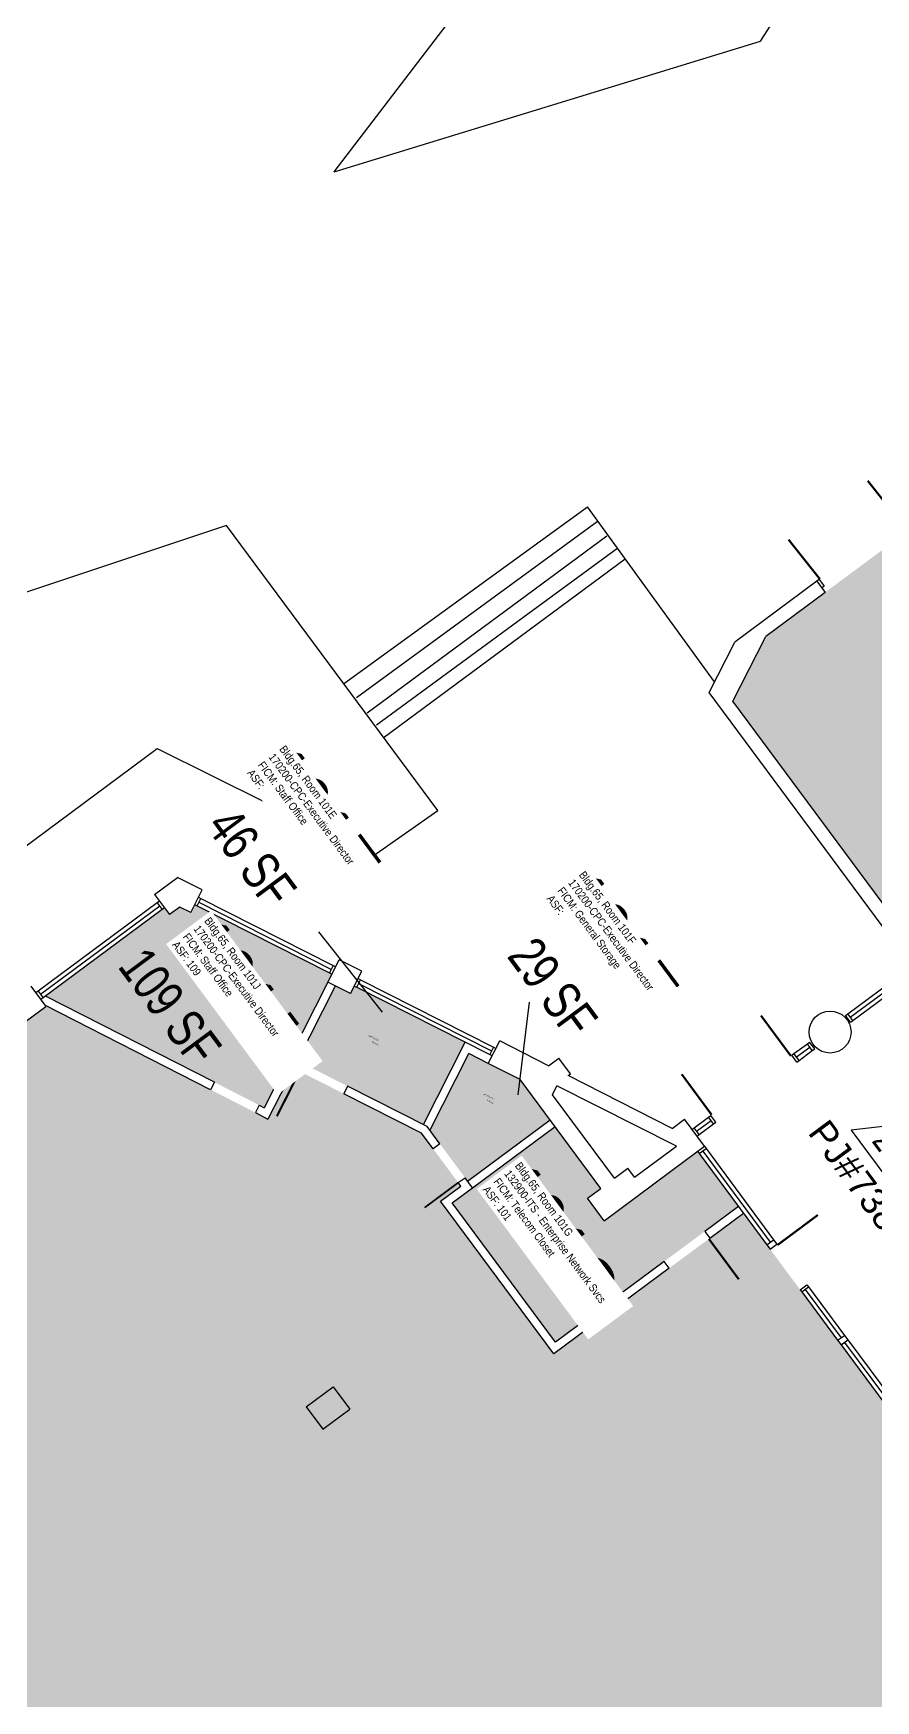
# Model space of a CAD drawing. Header units: inches. Extents: x 69217300 to 69222609, y 27669241 to 27675134.
# Drawn here: x 69219216 to 69219818, y 27672543 to 27673734 of the extents above; entities that cross this region are included whole.
import ezdxf
from ezdxf.enums import TextEntityAlignment as Align

# ---------------------------------------------------------------- set-up
doc = ezdxf.new("R2010")
doc.units = ezdxf.units.IN
doc.header["$LTSCALE"] = 25
doc.header["$MEASUREMENT"] = 0
doc.layers.get('0').update_dxf_attribs({"linetype": 'CONTINUOUS'})
for name, color, linetype in [('A-DOOR', 2, 'CONTINUOUS'), ('A-GLAZ', 1, 'CONTINUOUS'), ('A-IDEN-RNUM', 7, 'CONTINUOUS'), ('A-IDEN-SNUM', 4, 'CONTINUOUS'), ('A-IDEN-VNUM', 4, 'CONTINUOUS'), ('A-SITE', 3, 'CONTINUOUS'), ('A-WALL', 5, 'CONTINUOUS'), ('AREA-TEXT', 3, 'CONTINUOUS'), ('Rooms-Category-Color', 7, 'CONTINUOUS'), ('Rooms-College-Color', 7, 'CONTINUOUS'), ('Rooms-Department-Color', 7, 'CONTINUOUS'), ('Rooms-Division-Color', 7, 'CONTINUOUS'), ('Rooms-Information', 7, 'CONTINUOUS')]:
    doc.layers.add(name, color=color, linetype=linetype)
doc.layers.add('A-REV', color=1, linetype='CONTINUOUS', true_color=0xff0000)
doc.styles.add('Arial', font='arial.ttf')
doc.styles.add('CP_AREA', font='arial.ttf', dxfattribs={"height": 15})
doc.styles.add('CP_ROOMSNUMBER', font='arial.ttf', dxfattribs={"height": 1})
doc.styles.add('CP_ROOMVNUMBER', font='arial.ttf', dxfattribs={"width": 0.85, "height": 0.075})

# ---------------------------------------------------------------- blocks, each defined once
blk = doc.blocks.new('ProjectRev')
at = {"transparency": 16777216}
for p, q in [((0, 0.122), (-0.1221, -0.0895)), ((0.1221, -0.0895), (0, 0.122)), ((-0.1221, -0.0895), (0.1221, -0.0895))]:
    blk.add_line(p, q, dxfattribs=at)
at = {"transparency": 16777216, "insert": (-0.1798, -0.1151), "char_height": 0.0625, "attachment_point": 1, "style": 'Arial'}
blk.add_mtext_dynamic_manual_height_columns('PJ#', width=0.24749, gutter_width=0.3125, heights=[0], dxfattribs=at)
at = {"transparency": 16777216, "style": 'Arial', "width": 0.75}
blk.add_attdef('YEAR', text='', height=0.0625, dxfattribs=at).set_placement((0, -0.0359), align=Align.MIDDLE_CENTER)
at = {"transparency": 16777216, "style": 'Arial'}
blk.add_attdef('PROJECT', text='', height=0.0625, dxfattribs=at).set_placement((-0.0276, -0.1151), align=Align.TOP_LEFT)

msp = doc.modelspace()

# ---------------------------------------------------------------- hatches: boundary and pattern name
at = {"layer": 'Rooms-Category-Color', "true_color": 0xe3c5e1}
for points in [[(69219947.4, 27673154), (69219884.2, 27673029.3), (69219715.7, 27673256.6), (69219733, 27673290.7), (69219739.2, 27673302.9), (69219781.5, 27673334.3), (69219842.6, 27673379.5), (69219870, 27673400.1), (69220001.4, 27673333.5), (69220030.8, 27673318.6), (69220069.2, 27673299.2), (69220138.7, 27673263.9), (69220136.3, 27673259), (69220154.1, 27673250), (69220157.3, 27673256.2), (69220170.9, 27673249.3), (69220210.4, 27673229.3), (69220167.3, 27673144.3), (69220096.3, 27673180.2), (69220099.7, 27673186.8), (69220094.3, 27673189.6), (69220050, 27673102)], [(69219526.1, 27672913.9), (69219585.1, 27672957.7), (69219563.8, 27672986.4), (69219527, 27673005), (69219499.2, 27672950.1)]]:
    msp.add_hatch(color=254, dxfattribs=at).paths.add_polyline_path(points)
at = {"layer": 'Rooms-Category-Color', "true_color": 0xfa9ba3}
for points in [[(69219429.2, 27673061.6), (69219380.9, 27672966.3), (69219224.7, 27673046), (69219309.6, 27673109), (69219313.2, 27673104.2), (69219320.6, 27673109.6), (69219328.3, 27673105.7), (69219331.1, 27673111.3)], [(69219404.6, 27672999.8), (69219431.7, 27673053.3), (69219442.4, 27673047.9), (69219445.1, 27673053.2), (69219524.4, 27673013), (69219494.6, 27672954.2)]]:
    msp.add_hatch(color=241, dxfattribs=at).paths.add_polyline_path(points)
at = {"layer": 'Rooms-Category-Color', "true_color": 0xffe090}
msp.add_hatch(color=41, dxfattribs=at).paths.add_polyline_path([(69220109.3, 27671845.8), (69220111.1, 27671843.4), (69220112.9, 27671841), (69220201.3, 27671906.5), (69220197.7, 27671911.3), (69220199.3, 27671912.5), (69220205.1, 27671916.8), (69220203.6, 27671925.3), (69220209.7, 27671926.4), (69220190.6, 27672034.7), (69220184.5, 27672033.6), (69220181.4, 27672051.3), (69220199.1, 27672054.5), (69220201.5, 27672040.7), (69220235.4, 27672046.6), (69220211.7, 27672181.1), (69220177.8, 27672175.1), (69220179.9, 27672163.2), (69220162.2, 27672160.1), (69220157.7, 27672185.3), (69220100.2, 27672262.9), (69220085.7, 27672252.2), (69220073.8, 27672268.3), (69220137.5, 27672315.5), (69220145.5, 27672321.4), (69219723.2, 27672890.9), (69219660.1, 27672844.2), (69219587.7, 27672790.5), (69219506.8, 27672899.6), (69219521.2, 27672910.3), (69219493.3, 27672948.1), (69219401.9, 27672994.4), (69219383.5, 27672958.2), (69219342.5, 27672979.2), (69219224.1, 27673039.6), (69219224.8, 27673038.6), (69219223.3, 27673037.5), (69219212.1, 27673029.2), (69219210.4, 27673027.9), (69219206.8, 27673032.7), (69219118.4, 27672967.2), (69219122, 27672962.4), (69219120.5, 27672961.3), (69219109.3, 27672953), (69219107.6, 27672951.7), (69219104, 27672956.5), (69219015.6, 27672891), (69219019.2, 27672886.2), (69219017.7, 27672885.1), (69219009.6, 27672879), (69219004.7, 27672875.4), (69219001.2, 27672880.3), (69218912.8, 27672814.7), (69218916.4, 27672809.9), (69218979.6, 27672724.7), (69218826.8, 27672611.4), (69218829.9, 27672593.7), (69218824, 27672592.6), (69218843.7, 27672480.9), (69218846.5, 27672481.4), (69218849.8, 27672482), (69218853.4, 27672461.9), (69218912, 27672382.8), (69218925.7, 27672392.9), (69218937.6, 27672376.9), (69218899, 27672348.3), (69218887.1, 27672364.3), (69218900.8, 27672374.5), (69218850.5, 27672442.3), (69218836.8, 27672432.2), (69218835, 27672434.6), (69218832, 27672438.6), (69218799.9, 27672414.8), (69218795.1, 27672411.2), (69218645.7, 27672300.5), (69218643.7, 27672299), (69218642.5, 27672298.1), (69218637.7, 27672294.5), (69218611.5, 27672275.1), (69218592.7, 27672261.1), (69218550.9, 27672230.2), (69218606, 27672155.9), (69218607.5, 27672157), (69218619.5, 27672141), (69218617.9, 27672139.8), (69218726.3, 27671993.6), (69218735.8, 27671980.7), (69218731, 27671977.2), (69218724.6, 27671972.4), (69218718.6, 27671980.4), (69218683.3, 27671954.2), (69218654.4, 27671932.8), (69218413.4, 27671754.1), (69218472.6, 27671674.2), (69218517, 27671614.3), (69218519.4, 27671611.1), (69218672.5, 27671404.7), (69218679.8, 27671410.1), (69218693.8, 27671391.2), (69218700.7, 27671381.9), (69218699.2, 27671378.1), (69218800.5, 27671338.3), (69218802.3, 27671337.6), (69218938.9, 27671284), (69218940.4, 27671287.8), (69218956.4, 27671299.6), (69218959.6, 27671302), (69219003.2, 27671334.3), (69219006.4, 27671336.7), (69219129.5, 27671428), (69219131.9, 27671429.7), (69219200.6, 27671480.7), (69219205.4, 27671484.2), (69219284.6, 27671543), (69219287.8, 27671545.4), (69219384.2, 27671616.9), (69219389.1, 27671620.4), (69219421.1, 27671644.2), (69219418.1, 27671648.2), (69219416.4, 27671650.6), (69219430, 27671660.8), (69219379.7, 27671728.6), (69219366, 27671718.5), (69219354.1, 27671734.6), (69219392.7, 27671763.2), (69219404.6, 27671747.1), (69219390.9, 27671737), (69219449.6, 27671657.9), (69219468, 27671648.5), (69219466.4, 27671645.6), (69219464.9, 27671643.1), (69219566.1, 27671591.8), (69219568.8, 27671597.2), (69219570.6, 27671596.3), (69219583.1, 27671589.9), (69219584.9, 27671589), (69219582.1, 27671583.5), (69219680.2, 27671533.7), (69219683, 27671539.3), (69219684.6, 27671538.5), (69219690.7, 27671535.4), (69219696.5, 27671539.7), (69219698.1, 27671540.8), (69219701.6, 27671536), (69219790, 27671601.5), (69219786.4, 27671606.4), (69219788, 27671607.6), (69219799.3, 27671615.9), (69219800.9, 27671617.1), (69219804.5, 27671612.3), (69219892.8, 27671677.8), (69219889.2, 27671682.6), (69219890.9, 27671683.8), (69219902.1, 27671692.1), (69219903.7, 27671693.3), (69219907.3, 27671688.5), (69219995.6, 27671754), (69219992.1, 27671758.8), (69219993.7, 27671760), (69220004.9, 27671768.4), (69220006.5, 27671769.6), (69220010.1, 27671764.7), (69220098.5, 27671830.3), (69220094.9, 27671835.1), (69220096.5, 27671836.3), (69220107.7, 27671844.6)])
at = {"layer": 'Rooms-Category-Color', "true_color": 0xadadad}
msp.add_hatch(color=253, dxfattribs=at).paths.add_polyline_path([(69219719.6, 27672895.8), (69219690.5, 27672935.1), (69219623.6, 27672885.5), (69219611.7, 27672901.6), (69219621.3, 27672908.7), (69219588.6, 27672952.8), (69219515.2, 27672898.4), (69219589, 27672798.9)])
at = {"layer": 'Rooms-College-Color', "true_color": 0xadadad}
for points in [[(69219947.4, 27673154), (69219884.2, 27673029.3), (69219715.7, 27673256.6), (69219733, 27673290.7), (69219739.2, 27673302.9), (69219781.5, 27673334.3), (69219842.6, 27673379.5), (69219870, 27673400.1), (69220001.4, 27673333.5), (69220030.8, 27673318.6), (69220069.2, 27673299.2), (69220138.7, 27673263.9), (69220136.3, 27673259), (69220154.1, 27673250), (69220157.3, 27673256.2), (69220170.9, 27673249.3), (69220210.4, 27673229.3), (69220167.3, 27673144.3), (69220096.3, 27673180.2), (69220099.7, 27673186.8), (69220094.3, 27673189.6), (69220050, 27673102)], [(69219429.2, 27673061.6), (69219380.9, 27672966.3), (69219224.7, 27673046), (69219309.6, 27673109), (69219313.2, 27673104.2), (69219320.6, 27673109.6), (69219328.3, 27673105.7), (69219331.1, 27673111.3)], [(69219404.6, 27672999.8), (69219431.7, 27673053.3), (69219442.4, 27673047.9), (69219445.1, 27673053.2), (69219524.4, 27673013), (69219494.6, 27672954.2)], [(69220109.3, 27671845.8), (69220111.1, 27671843.4), (69220112.9, 27671841), (69220201.3, 27671906.5), (69220197.7, 27671911.3), (69220199.3, 27671912.5), (69220205.1, 27671916.8), (69220203.6, 27671925.3), (69220209.7, 27671926.4), (69220190.6, 27672034.7), (69220184.5, 27672033.6), (69220181.4, 27672051.3), (69220199.1, 27672054.5), (69220201.5, 27672040.7), (69220235.4, 27672046.6), (69220211.7, 27672181.1), (69220177.8, 27672175.1), (69220179.9, 27672163.2), (69220162.2, 27672160.1), (69220157.7, 27672185.3), (69220100.2, 27672262.9), (69220085.7, 27672252.2), (69220073.8, 27672268.3), (69220137.5, 27672315.5), (69220145.5, 27672321.4), (69219723.2, 27672890.9), (69219660.1, 27672844.2), (69219587.7, 27672790.5), (69219506.8, 27672899.6), (69219521.2, 27672910.3), (69219493.3, 27672948.1), (69219401.9, 27672994.4), (69219383.5, 27672958.2), (69219342.5, 27672979.2), (69219224.1, 27673039.6), (69219224.8, 27673038.6), (69219223.3, 27673037.5), (69219212.1, 27673029.2), (69219210.4, 27673027.9), (69219206.8, 27673032.7), (69219118.4, 27672967.2), (69219122, 27672962.4), (69219120.5, 27672961.3), (69219109.3, 27672953), (69219107.6, 27672951.7), (69219104, 27672956.5), (69219015.6, 27672891), (69219019.2, 27672886.2), (69219017.7, 27672885.1), (69219009.6, 27672879), (69219004.7, 27672875.4), (69219001.2, 27672880.3), (69218912.8, 27672814.7), (69218916.4, 27672809.9), (69218979.6, 27672724.7), (69218826.8, 27672611.4), (69218829.9, 27672593.7), (69218824, 27672592.6), (69218843.7, 27672480.9), (69218846.5, 27672481.4), (69218849.8, 27672482), (69218853.4, 27672461.9), (69218912, 27672382.8), (69218925.7, 27672392.9), (69218937.6, 27672376.9), (69218899, 27672348.3), (69218887.1, 27672364.3), (69218900.8, 27672374.5), (69218850.5, 27672442.3), (69218836.8, 27672432.2), (69218835, 27672434.6), (69218832, 27672438.6), (69218799.9, 27672414.8), (69218795.1, 27672411.2), (69218645.7, 27672300.5), (69218643.7, 27672299), (69218642.5, 27672298.1), (69218637.7, 27672294.5), (69218611.5, 27672275.1), (69218592.7, 27672261.1), (69218550.9, 27672230.2), (69218606, 27672155.9), (69218607.5, 27672157), (69218619.5, 27672141), (69218617.9, 27672139.8), (69218726.3, 27671993.6), (69218735.8, 27671980.7), (69218731, 27671977.2), (69218724.6, 27671972.4), (69218718.6, 27671980.4), (69218683.3, 27671954.2), (69218654.4, 27671932.8), (69218413.4, 27671754.1), (69218472.6, 27671674.2), (69218517, 27671614.3), (69218519.4, 27671611.1), (69218672.5, 27671404.7), (69218679.8, 27671410.1), (69218693.8, 27671391.2), (69218700.7, 27671381.9), (69218699.2, 27671378.1), (69218800.5, 27671338.3), (69218802.3, 27671337.6), (69218938.9, 27671284), (69218940.4, 27671287.8), (69218956.4, 27671299.6), (69218959.6, 27671302), (69219003.2, 27671334.3), (69219006.4, 27671336.7), (69219129.5, 27671428), (69219131.9, 27671429.7), (69219200.6, 27671480.7), (69219205.4, 27671484.2), (69219284.6, 27671543), (69219287.8, 27671545.4), (69219384.2, 27671616.9), (69219389.1, 27671620.4), (69219421.1, 27671644.2), (69219418.1, 27671648.2), (69219416.4, 27671650.6), (69219430, 27671660.8), (69219379.7, 27671728.6), (69219366, 27671718.5), (69219354.1, 27671734.6), (69219392.7, 27671763.2), (69219404.6, 27671747.1), (69219390.9, 27671737), (69219449.6, 27671657.9), (69219468, 27671648.5), (69219466.4, 27671645.6), (69219464.9, 27671643.1), (69219566.1, 27671591.8), (69219568.8, 27671597.2), (69219570.6, 27671596.3), (69219583.1, 27671589.9), (69219584.9, 27671589), (69219582.1, 27671583.5), (69219680.2, 27671533.7), (69219683, 27671539.3), (69219684.6, 27671538.5), (69219690.7, 27671535.4), (69219696.5, 27671539.7), (69219698.1, 27671540.8), (69219701.6, 27671536), (69219790, 27671601.5), (69219786.4, 27671606.4), (69219788, 27671607.6), (69219799.3, 27671615.9), (69219800.9, 27671617.1), (69219804.5, 27671612.3), (69219892.8, 27671677.8), (69219889.2, 27671682.6), (69219890.9, 27671683.8), (69219902.1, 27671692.1), (69219903.7, 27671693.3), (69219907.3, 27671688.5), (69219995.6, 27671754), (69219992.1, 27671758.8), (69219993.7, 27671760), (69220004.9, 27671768.4), (69220006.5, 27671769.6), (69220010.1, 27671764.7), (69220098.5, 27671830.3), (69220094.9, 27671835.1), (69220096.5, 27671836.3), (69220107.7, 27671844.6)], [(69219526.1, 27672913.9), (69219585.1, 27672957.7), (69219563.8, 27672986.4), (69219527, 27673005), (69219499.2, 27672950.1)], [(69219719.6, 27672895.8), (69219690.5, 27672935.1), (69219623.6, 27672885.5), (69219611.7, 27672901.6), (69219621.3, 27672908.7), (69219588.6, 27672952.8), (69219515.2, 27672898.4), (69219589, 27672798.9)]]:
    msp.add_hatch(color=253, dxfattribs=at).paths.add_polyline_path(points)
at = {"layer": 'Rooms-Department-Color', "true_color": 0x604aed}
msp.add_hatch(color=173, dxfattribs=at).paths.add_polyline_path([(69219947.4, 27673154), (69219884.2, 27673029.3), (69219715.7, 27673256.6), (69219733, 27673290.7), (69219739.2, 27673302.9), (69219781.5, 27673334.3), (69219842.6, 27673379.5), (69219870, 27673400.1), (69220001.4, 27673333.5), (69220030.8, 27673318.6), (69220069.2, 27673299.2), (69220138.7, 27673263.9), (69220136.3, 27673259), (69220154.1, 27673250), (69220157.3, 27673256.2), (69220170.9, 27673249.3), (69220210.4, 27673229.3), (69220167.3, 27673144.3), (69220096.3, 27673180.2), (69220099.7, 27673186.8), (69220094.3, 27673189.6), (69220050, 27673102)])
at = {"layer": 'Rooms-Department-Color', "true_color": 0x80bc67}
for points in [[(69219429.2, 27673061.6), (69219380.9, 27672966.3), (69219224.7, 27673046), (69219309.6, 27673109), (69219313.2, 27673104.2), (69219320.6, 27673109.6), (69219328.3, 27673105.7), (69219331.1, 27673111.3)], [(69219404.6, 27672999.8), (69219431.7, 27673053.3), (69219442.4, 27673047.9), (69219445.1, 27673053.2), (69219524.4, 27673013), (69219494.6, 27672954.2)], [(69220109.3, 27671845.8), (69220111.1, 27671843.4), (69220112.9, 27671841), (69220201.3, 27671906.5), (69220197.7, 27671911.3), (69220199.3, 27671912.5), (69220205.1, 27671916.8), (69220203.6, 27671925.3), (69220209.7, 27671926.4), (69220190.6, 27672034.7), (69220184.5, 27672033.6), (69220181.4, 27672051.3), (69220199.1, 27672054.5), (69220201.5, 27672040.7), (69220235.4, 27672046.6), (69220211.7, 27672181.1), (69220177.8, 27672175.1), (69220179.9, 27672163.2), (69220162.2, 27672160.1), (69220157.7, 27672185.3), (69220100.2, 27672262.9), (69220085.7, 27672252.2), (69220073.8, 27672268.3), (69220137.5, 27672315.5), (69220145.5, 27672321.4), (69219723.2, 27672890.9), (69219660.1, 27672844.2), (69219587.7, 27672790.5), (69219506.8, 27672899.6), (69219521.2, 27672910.3), (69219493.3, 27672948.1), (69219401.9, 27672994.4), (69219383.5, 27672958.2), (69219342.5, 27672979.2), (69219224.1, 27673039.6), (69219224.8, 27673038.6), (69219223.3, 27673037.5), (69219212.1, 27673029.2), (69219210.4, 27673027.9), (69219206.8, 27673032.7), (69219118.4, 27672967.2), (69219122, 27672962.4), (69219120.5, 27672961.3), (69219109.3, 27672953), (69219107.6, 27672951.7), (69219104, 27672956.5), (69219015.6, 27672891), (69219019.2, 27672886.2), (69219017.7, 27672885.1), (69219009.6, 27672879), (69219004.7, 27672875.4), (69219001.2, 27672880.3), (69218912.8, 27672814.7), (69218916.4, 27672809.9), (69218979.6, 27672724.7), (69218826.8, 27672611.4), (69218829.9, 27672593.7), (69218824, 27672592.6), (69218843.7, 27672480.9), (69218846.5, 27672481.4), (69218849.8, 27672482), (69218853.4, 27672461.9), (69218912, 27672382.8), (69218925.7, 27672392.9), (69218937.6, 27672376.9), (69218899, 27672348.3), (69218887.1, 27672364.3), (69218900.8, 27672374.5), (69218850.5, 27672442.3), (69218836.8, 27672432.2), (69218835, 27672434.6), (69218832, 27672438.6), (69218799.9, 27672414.8), (69218795.1, 27672411.2), (69218645.7, 27672300.5), (69218643.7, 27672299), (69218642.5, 27672298.1), (69218637.7, 27672294.5), (69218611.5, 27672275.1), (69218592.7, 27672261.1), (69218550.9, 27672230.2), (69218606, 27672155.9), (69218607.5, 27672157), (69218619.5, 27672141), (69218617.9, 27672139.8), (69218726.3, 27671993.6), (69218735.8, 27671980.7), (69218731, 27671977.2), (69218724.6, 27671972.4), (69218718.6, 27671980.4), (69218683.3, 27671954.2), (69218654.4, 27671932.8), (69218413.4, 27671754.1), (69218472.6, 27671674.2), (69218517, 27671614.3), (69218519.4, 27671611.1), (69218672.5, 27671404.7), (69218679.8, 27671410.1), (69218693.8, 27671391.2), (69218700.7, 27671381.9), (69218699.2, 27671378.1), (69218800.5, 27671338.3), (69218802.3, 27671337.6), (69218938.9, 27671284), (69218940.4, 27671287.8), (69218956.4, 27671299.6), (69218959.6, 27671302), (69219003.2, 27671334.3), (69219006.4, 27671336.7), (69219129.5, 27671428), (69219131.9, 27671429.7), (69219200.6, 27671480.7), (69219205.4, 27671484.2), (69219284.6, 27671543), (69219287.8, 27671545.4), (69219384.2, 27671616.9), (69219389.1, 27671620.4), (69219421.1, 27671644.2), (69219418.1, 27671648.2), (69219416.4, 27671650.6), (69219430, 27671660.8), (69219379.7, 27671728.6), (69219366, 27671718.5), (69219354.1, 27671734.6), (69219392.7, 27671763.2), (69219404.6, 27671747.1), (69219390.9, 27671737), (69219449.6, 27671657.9), (69219468, 27671648.5), (69219466.4, 27671645.6), (69219464.9, 27671643.1), (69219566.1, 27671591.8), (69219568.8, 27671597.2), (69219570.6, 27671596.3), (69219583.1, 27671589.9), (69219584.9, 27671589), (69219582.1, 27671583.5), (69219680.2, 27671533.7), (69219683, 27671539.3), (69219684.6, 27671538.5), (69219690.7, 27671535.4), (69219696.5, 27671539.7), (69219698.1, 27671540.8), (69219701.6, 27671536), (69219790, 27671601.5), (69219786.4, 27671606.4), (69219788, 27671607.6), (69219799.3, 27671615.9), (69219800.9, 27671617.1), (69219804.5, 27671612.3), (69219892.8, 27671677.8), (69219889.2, 27671682.6), (69219890.9, 27671683.8), (69219902.1, 27671692.1), (69219903.7, 27671693.3), (69219907.3, 27671688.5), (69219995.6, 27671754), (69219992.1, 27671758.8), (69219993.7, 27671760), (69220004.9, 27671768.4), (69220006.5, 27671769.6), (69220010.1, 27671764.7), (69220098.5, 27671830.3), (69220094.9, 27671835.1), (69220096.5, 27671836.3), (69220107.7, 27671844.6)], [(69219526.1, 27672913.9), (69219585.1, 27672957.7), (69219563.8, 27672986.4), (69219527, 27673005), (69219499.2, 27672950.1)]]:
    msp.add_hatch(color=83, dxfattribs=at).paths.add_polyline_path(points)
at = {"layer": 'Rooms-Department-Color', "true_color": 0xacacac}
msp.add_hatch(color=253, dxfattribs=at).paths.add_polyline_path([(69219719.6, 27672895.8), (69219690.5, 27672935.1), (69219623.6, 27672885.5), (69219611.7, 27672901.6), (69219621.3, 27672908.7), (69219588.6, 27672952.8), (69219515.2, 27672898.4), (69219589, 27672798.9)])
at = {"layer": 'Rooms-Division-Color', "true_color": 0x604aed}
msp.add_hatch(color=173, dxfattribs=at).paths.add_polyline_path([(69219947.4, 27673154), (69219884.2, 27673029.3), (69219715.7, 27673256.6), (69219733, 27673290.7), (69219739.2, 27673302.9), (69219781.5, 27673334.3), (69219842.6, 27673379.5), (69219870, 27673400.1), (69220001.4, 27673333.5), (69220030.8, 27673318.6), (69220069.2, 27673299.2), (69220138.7, 27673263.9), (69220136.3, 27673259), (69220154.1, 27673250), (69220157.3, 27673256.2), (69220170.9, 27673249.3), (69220210.4, 27673229.3), (69220167.3, 27673144.3), (69220096.3, 27673180.2), (69220099.7, 27673186.8), (69220094.3, 27673189.6), (69220050, 27673102)])
at = {"layer": 'Rooms-Division-Color', "true_color": 0x80bc67}
for points in [[(69219429.2, 27673061.6), (69219380.9, 27672966.3), (69219224.7, 27673046), (69219309.6, 27673109), (69219313.2, 27673104.2), (69219320.6, 27673109.6), (69219328.3, 27673105.7), (69219331.1, 27673111.3)], [(69219404.6, 27672999.8), (69219431.7, 27673053.3), (69219442.4, 27673047.9), (69219445.1, 27673053.2), (69219524.4, 27673013), (69219494.6, 27672954.2)], [(69220109.3, 27671845.8), (69220111.1, 27671843.4), (69220112.9, 27671841), (69220201.3, 27671906.5), (69220197.7, 27671911.3), (69220199.3, 27671912.5), (69220205.1, 27671916.8), (69220203.6, 27671925.3), (69220209.7, 27671926.4), (69220190.6, 27672034.7), (69220184.5, 27672033.6), (69220181.4, 27672051.3), (69220199.1, 27672054.5), (69220201.5, 27672040.7), (69220235.4, 27672046.6), (69220211.7, 27672181.1), (69220177.8, 27672175.1), (69220179.9, 27672163.2), (69220162.2, 27672160.1), (69220157.7, 27672185.3), (69220100.2, 27672262.9), (69220085.7, 27672252.2), (69220073.8, 27672268.3), (69220137.5, 27672315.5), (69220145.5, 27672321.4), (69219723.2, 27672890.9), (69219660.1, 27672844.2), (69219587.7, 27672790.5), (69219506.8, 27672899.6), (69219521.2, 27672910.3), (69219493.3, 27672948.1), (69219401.9, 27672994.4), (69219383.5, 27672958.2), (69219342.5, 27672979.2), (69219224.1, 27673039.6), (69219224.8, 27673038.6), (69219223.3, 27673037.5), (69219212.1, 27673029.2), (69219210.4, 27673027.9), (69219206.8, 27673032.7), (69219118.4, 27672967.2), (69219122, 27672962.4), (69219120.5, 27672961.3), (69219109.3, 27672953), (69219107.6, 27672951.7), (69219104, 27672956.5), (69219015.6, 27672891), (69219019.2, 27672886.2), (69219017.7, 27672885.1), (69219009.6, 27672879), (69219004.7, 27672875.4), (69219001.2, 27672880.3), (69218912.8, 27672814.7), (69218916.4, 27672809.9), (69218979.6, 27672724.7), (69218826.8, 27672611.4), (69218829.9, 27672593.7), (69218824, 27672592.6), (69218843.7, 27672480.9), (69218846.5, 27672481.4), (69218849.8, 27672482), (69218853.4, 27672461.9), (69218912, 27672382.8), (69218925.7, 27672392.9), (69218937.6, 27672376.9), (69218899, 27672348.3), (69218887.1, 27672364.3), (69218900.8, 27672374.5), (69218850.5, 27672442.3), (69218836.8, 27672432.2), (69218835, 27672434.6), (69218832, 27672438.6), (69218799.9, 27672414.8), (69218795.1, 27672411.2), (69218645.7, 27672300.5), (69218643.7, 27672299), (69218642.5, 27672298.1), (69218637.7, 27672294.5), (69218611.5, 27672275.1), (69218592.7, 27672261.1), (69218550.9, 27672230.2), (69218606, 27672155.9), (69218607.5, 27672157), (69218619.5, 27672141), (69218617.9, 27672139.8), (69218726.3, 27671993.6), (69218735.8, 27671980.7), (69218731, 27671977.2), (69218724.6, 27671972.4), (69218718.6, 27671980.4), (69218683.3, 27671954.2), (69218654.4, 27671932.8), (69218413.4, 27671754.1), (69218472.6, 27671674.2), (69218517, 27671614.3), (69218519.4, 27671611.1), (69218672.5, 27671404.7), (69218679.8, 27671410.1), (69218693.8, 27671391.2), (69218700.7, 27671381.9), (69218699.2, 27671378.1), (69218800.5, 27671338.3), (69218802.3, 27671337.6), (69218938.9, 27671284), (69218940.4, 27671287.8), (69218956.4, 27671299.6), (69218959.6, 27671302), (69219003.2, 27671334.3), (69219006.4, 27671336.7), (69219129.5, 27671428), (69219131.9, 27671429.7), (69219200.6, 27671480.7), (69219205.4, 27671484.2), (69219284.6, 27671543), (69219287.8, 27671545.4), (69219384.2, 27671616.9), (69219389.1, 27671620.4), (69219421.1, 27671644.2), (69219418.1, 27671648.2), (69219416.4, 27671650.6), (69219430, 27671660.8), (69219379.7, 27671728.6), (69219366, 27671718.5), (69219354.1, 27671734.6), (69219392.7, 27671763.2), (69219404.6, 27671747.1), (69219390.9, 27671737), (69219449.6, 27671657.9), (69219468, 27671648.5), (69219466.4, 27671645.6), (69219464.9, 27671643.1), (69219566.1, 27671591.8), (69219568.8, 27671597.2), (69219570.6, 27671596.3), (69219583.1, 27671589.9), (69219584.9, 27671589), (69219582.1, 27671583.5), (69219680.2, 27671533.7), (69219683, 27671539.3), (69219684.6, 27671538.5), (69219690.7, 27671535.4), (69219696.5, 27671539.7), (69219698.1, 27671540.8), (69219701.6, 27671536), (69219790, 27671601.5), (69219786.4, 27671606.4), (69219788, 27671607.6), (69219799.3, 27671615.9), (69219800.9, 27671617.1), (69219804.5, 27671612.3), (69219892.8, 27671677.8), (69219889.2, 27671682.6), (69219890.9, 27671683.8), (69219902.1, 27671692.1), (69219903.7, 27671693.3), (69219907.3, 27671688.5), (69219995.6, 27671754), (69219992.1, 27671758.8), (69219993.7, 27671760), (69220004.9, 27671768.4), (69220006.5, 27671769.6), (69220010.1, 27671764.7), (69220098.5, 27671830.3), (69220094.9, 27671835.1), (69220096.5, 27671836.3), (69220107.7, 27671844.6)], [(69219526.1, 27672913.9), (69219585.1, 27672957.7), (69219563.8, 27672986.4), (69219527, 27673005), (69219499.2, 27672950.1)]]:
    msp.add_hatch(color=83, dxfattribs=at).paths.add_polyline_path(points)
at = {"layer": 'Rooms-Division-Color', "true_color": 0xadadad}
msp.add_hatch(color=253, dxfattribs=at).paths.add_polyline_path([(69219719.6, 27672895.8), (69219690.5, 27672935.1), (69219623.6, 27672885.5), (69219611.7, 27672901.6), (69219621.3, 27672908.7), (69219588.6, 27672952.8), (69219515.2, 27672898.4), (69219589, 27672798.9)])

# ---------------------------------------------------------------- linework, layer by layer
at = {"layer": 'A-DOOR'}
for points in [[(69219834.4, 27673385.7, 1.5, 1.5, 0), (69219812, 27673414, 0, 0, 0), (69219811.5, 27673413.5, 0, 0, 0.414214), (69219807.7, 27673362.7, 0, 0, 0.414214)], [(69219777.8, 27673343.8, 1.5, 1.5, 0), (69219755.4, 27673372, 0, 0, 0), (69219756, 27673372.5, 0, 0, -0.414214), (69219806.3, 27673364.5, 0, 0, -0.414214)], [(69219757.1, 27673003.2, 1.5, 1.5, 0), (69219735.7, 27673032.1, 0, 0, 0), (69219735.1, 27673031.7, 0, 0, 0.414214), (69219729.7, 27672981, 0, 0, 0.414214)], [(69219700.5, 27672961.2, 1.5, 1.5, 0), (69219679.1, 27672990.2, 0, 0, 0), (69219679.7, 27672990.6, 0, 0, -0.414214), (69219729.7, 27672981, 0, 0, -0.414214)], [(69219406.1, 27672992.3, 1.5, 1.5, 0), (69219389.9, 27672960.2, 0, 0, 0), (69219390.5, 27672959.8, 0, 0, 0.414214), (69219438.2, 27672977.7, 0, 0, 0.414214)], [(69219519.5, 27672912.8, 1.25, 1.25, 0), (69219495.4, 27672894.9, 0, 0, 0), (69219495, 27672895.4, 0, 0, -0.414214), (69219503, 27672937.1, 0, 0, -0.414214)], [(69219747.5, 27672868.2, 1.5, 1.5, 0), (69219776.4, 27672889.7, 0, 0, 0), (69219776.9, 27672889.1, 0, 0, -0.414214), (69219767.3, 27672839, 0, 0, -0.414214)], [(69219698.5, 27672872.6, 1.5, 1.5, 0), (69219719.9, 27672843.7, 0, 0, 0), (69219719.3, 27672843.3, 0, 0, -0.414214), (69219669.3, 27672852.8, 0, 0, -0.414214)]]:
    msp.add_lwpolyline(points, format="xyseb", dxfattribs=at)
at = {"layer": 'A-GLAZ'}
for p, q in [((69219304.4, 27673112.6), (69219219.3, 27673049.5)), ((69219334.2, 27673113.1), (69219428.8, 27673065.1)), ((69219335.6, 27673115.7), (69219430.1, 27673067.8)), ((69219306.2, 27673110.2), (69219221.1, 27673047.1)), ((69219308, 27673107.8), (69219222.9, 27673044.7)), ((69219332.9, 27673110.4), (69219427.4, 27673062.5)), ((69219797.7, 27673033.3), (69219842, 27673066.1)), ((69219448.3, 27673055), (69219543.2, 27673006.9)), ((69219449.6, 27673057.7), (69219544.6, 27673009.5)), ((69219799.5, 27673030.9), (69219843.8, 27673063.7)), ((69219801.3, 27673028.5), (69219845.5, 27673061.3)), ((69219446.9, 27673052.3), (69219541.9, 27673004.2)), ((69219759.3, 27673004.9), (69219768.9, 27673011.9)), ((69219761.1, 27673002.5), (69219770.7, 27673009.5)), ((69219762.9, 27673000), (69219772.4, 27673007.1)), ((69219687.9, 27672951.9), (69219698.3, 27672959.6)), ((69219689.7, 27672949.5), (69219700.1, 27672957.2)), ((69219691.5, 27672947.1), (69219701.9, 27672954.8)), ((69219694.1, 27672935.3), (69219742.3, 27672870.2)), ((69219696.5, 27672937.1), (69219744.7, 27672872)), ((69219691.6, 27672933.5), (69219739.9, 27672868.4)), ((69219764.9, 27672834.7), (69219790.5, 27672800.2)), ((69219767.3, 27672836.5), (69219792.9, 27672802)), ((69219769.7, 27672838.3), (69219795.3, 27672803.7)), ((69219792.9, 27672797), (69219841.1, 27672731.9)), ((69219795.3, 27672798.7), (69219843.6, 27672733.7)), ((69219797.7, 27672800.5), (69219846, 27672735.5))]:
    msp.add_line(p, q, dxfattribs=at)
at = {"layer": 'A-IDEN-VNUM'}
for points in [[(69219419.6, 27673091.9), (69219465.2, 27673034.4)], [(69219570, 27673041.6), (69219562, 27672975.5)]]:
    msp.add_lwpolyline(points, dxfattribs=at)
at = {"layer": 'A-SITE'}
for p, q in [((69219735.4, 27673727.9), (69219764.2, 27673773)), ((69219430.7, 27673634.7), (69219514.7, 27673744.2)), ((69219430.7, 27673634.7), (69219735.4, 27673727.9)), ((69219437.5, 27673269), (69219611.7, 27673395.4)), ((69219702.6, 27673270.4), (69219611.7, 27673395.4)), ((69219353.9, 27673382), (69219171.5, 27673321.4)), ((69219504.9, 27673178.5), (69219353.9, 27673382)), ((69219618.7, 27673384.8), (69219446.8, 27673259)), ((69219454.3, 27673248.4), (69219625.7, 27673374.8)), ((69219633.5, 27673365.8), (69219461, 27673239.4)), ((69219465.9, 27673230.4), (69219638.7, 27673358.3)), ((69218702.7, 27672775.9), (69219304.3, 27673222.9)), ((69219304.3, 27673222.9), (69219458.6, 27673146.2)), ((69219458.6, 27673146.2), (69219504.9, 27673178.5))]:
    msp.add_line(p, q, dxfattribs=at)
at = {"layer": 'A-WALL'}
for p, q in [((69219775.6, 27673342.3), (69219717, 27673298.8)), ((69219777.2, 27673343.5), (69219775.6, 27673342.3)), ((69219775.6, 27673342.3), (69219781.5, 27673334.3)), ((69219777.2, 27673343.5), (69219780.8, 27673338.7)), ((69219781.5, 27673334.3), (69219739.2, 27673302.9)), ((69219780.8, 27673338.7), (69219779.2, 27673337.5)), ((69219698.7, 27673262.8), (69219717, 27673298.8)), ((69219733, 27673290.7), (69219739.2, 27673302.9)), ((69219715.7, 27673256.6), (69219733, 27673290.7)), ((69219926.8, 27672955.1), (69219698.7, 27673262.8)), ((69219934.8, 27672961), (69219715.7, 27673256.6)), ((69219302.5, 27673118.6), (69219318.8, 27673130.7)), ((69219336.4, 27673121.8), (69219318.8, 27673130.7)), ((69219302.5, 27673118.6), (69219313.2, 27673104.2)), ((69219306, 27673113.8), (69219304.4, 27673112.6)), ((69219304.4, 27673112.6), (69219308, 27673107.8)), ((69219328.3, 27673105.7), (69219336.4, 27673121.8)), ((69219332.9, 27673110.4), (69219335.6, 27673115.7)), ((69219333.8, 27673116.6), (69219335.6, 27673115.7)), ((69219309.6, 27673109), (69219308, 27673107.8)), ((69219320.6, 27673109.6), (69219313.2, 27673104.2)), ((69219328.3, 27673105.7), (69219320.6, 27673109.6)), ((69219331.1, 27673111.3), (69219332.9, 27673110.4)), ((69219426.4, 27673056), (69219434.5, 27673072)), ((69219430.1, 27673067.8), (69219427.4, 27673062.5)), ((69219430.1, 27673067.8), (69219431.9, 27673066.9)), ((69219450.6, 27673063.9), (69219434.5, 27673072)), ((69219214.1, 27673053.1), (69219224.8, 27673038.6)), ((69219426.4, 27673056), (69219380.9, 27672966.3)), ((69219442.4, 27673047.9), (69219426.4, 27673056)), ((69219427.4, 27673062.5), (69219429.2, 27673061.6)), ((69219442.4, 27673047.9), (69219450.6, 27673063.9)), ((69219445.1, 27673053.2), (69219446.9, 27673052.3)), ((69219446.9, 27673052.3), (69219449.6, 27673057.7)), ((69219447.9, 27673058.6), (69219449.6, 27673057.7)), ((69219219.3, 27673049.5), (69219217.7, 27673048.3)), ((69219219.3, 27673049.5), (69219222.9, 27673044.7)), ((69219222.9, 27673044.7), (69219221.3, 27673043.5)), ((69219345.3, 27672984.5), (69219224.7, 27673046)), ((69219210.4, 27673027.9), (69219224.8, 27673038.6)), ((69219342.5, 27672979.1), (69219224.1, 27673039.6)), ((69219796.1, 27673032.1), (69219797.7, 27673033.3)), ((69219799.7, 27673027.3), (69219796.1, 27673032.1)), ((69219801.3, 27673028.5), (69219797.7, 27673033.3)), ((69219799.7, 27673027.3), (69219801.3, 27673028.5)), ((69219494.6, 27672954.2), (69219524.4, 27673013)), ((69219540.9, 27672997.9), (69219549.1, 27673014)), ((69219544.6, 27673009.5), (69219541.9, 27673004.2)), ((69219544.6, 27673009.5), (69219546.4, 27673008.6)), ((69219584, 27672996.3), (69219549.1, 27673014)), ((69219768.9, 27673011.9), (69219770.5, 27673013.1)), ((69219772.4, 27673007.1), (69219768.9, 27673011.9)), ((69219774.1, 27673008.3), (69219770.5, 27673013.1)), ((69219772.4, 27673007.1), (69219774.1, 27673008.3)), ((69219401.9, 27672994.4), (69219383.5, 27672958.2)), ((69219401.9, 27672994.4), (69219405.5, 27672992.6)), ((69219405.5, 27672992.6), (69219408.2, 27672998)), ((69219499.2, 27672950.1), (69219527, 27673005)), ((69219540.9, 27672997.9), (69219527, 27673005)), ((69219563.8, 27672986.4), (69219540.9, 27672997.9)), ((69219541.9, 27673004.2), (69219543.6, 27673003.3)), ((69219584, 27672996.3), (69219591.3, 27673001.6)), ((69219599.6, 27672990.4), (69219591.3, 27673001.6)), ((69219757.7, 27673003.7), (69219759.3, 27673004.9)), ((69219761.3, 27672998.9), (69219757.7, 27673003.7)), ((69219762.9, 27673000), (69219759.3, 27673004.9)), ((69219761.3, 27672998.9), (69219762.9, 27673000)), ((69219345.3, 27672984.5), (69219342.5, 27672979.1)), ((69219440.3, 27672981.7), (69219437.6, 27672976.3)), ((69219621.3, 27672908.7), (69219563.8, 27672986.4)), ((69219586.7, 27672975.5), (69219590, 27672982)), ((69219675.3, 27672938.8), (69219590, 27672982)), ((69219598, 27672989.2), (69219599.6, 27672990.4)), ((69219672.3, 27672951.5), (69219598, 27672989.2)), ((69219631, 27672915.9), (69219586.7, 27672975.5)), ((69219377.3, 27672968.1), (69219374.6, 27672962.8)), ((69219374.6, 27672962.8), (69219383.5, 27672958.2)), ((69219377.3, 27672968.1), (69219380.9, 27672966.3)), ((69219672.3, 27672951.5), (69219681, 27672958)), ((69219695.3, 27672938.7), (69219681, 27672958)), ((69219698.3, 27672959.6), (69219699.9, 27672960.8)), ((69219701.9, 27672954.8), (69219698.3, 27672959.6)), ((69219703.5, 27672956), (69219699.9, 27672960.8)), ((69219526.1, 27672913.9), (69219585.1, 27672957.7)), ((69219529.6, 27672909.1), (69219588.6, 27672952.8)), ((69219686.3, 27672950.7), (69219687.9, 27672951.9)), ((69219691.5, 27672947.1), (69219687.9, 27672951.9)), ((69219689.9, 27672945.9), (69219691.5, 27672947.1)), ((69219701.9, 27672954.8), (69219703.5, 27672956)), ((69219506.4, 27672940.4), (69219501.6, 27672936.9)), ((69219645.4, 27672916.6), (69219675.3, 27672938.8)), ((69219682.4, 27672929.2), (69219695.3, 27672938.7)), ((69219690.5, 27672935.1), (69219691.6, 27672933.5)), ((69219691.6, 27672933.5), (69219696.5, 27672937.1)), ((69219695.3, 27672938.7), (69219696.5, 27672937.1)), ((69219623.6, 27672885.5), (69219682.4, 27672929.2)), ((69219631, 27672915.9), (69219640.6, 27672923)), ((69219645.4, 27672916.6), (69219640.6, 27672923)), ((69219519.5, 27672912.8), (69219524.3, 27672916.3)), ((69219521.2, 27672910.3), (69219519.5, 27672912.8)), ((69219611.7, 27672901.6), (69219621.3, 27672908.7)), ((69219623.6, 27672885.5), (69219611.7, 27672901.6)), ((69219719.6, 27672895.8), (69219695.5, 27672877.9)), ((69219699.1, 27672873.1), (69219723.2, 27672890.9)), ((69219695.5, 27672877.9), (69219699.1, 27672873.1)), ((69219739.9, 27672868.4), (69219744.7, 27672872)), ((69219739.9, 27672868.4), (69219742.3, 27672865.2)), ((69219742.3, 27672865.2), (69219747.1, 27672868.8)), ((69219744.7, 27672872), (69219747.1, 27672868.8)), ((69219670.2, 27672851.6), (69219666.6, 27672856.4)), ((69219763.7, 27672836.3), (69219768.5, 27672839.9)), ((69219768.5, 27672839.9), (69219769.7, 27672838.3)), ((69219763.7, 27672836.3), (69219764.9, 27672834.7)), ((69219764.9, 27672834.7), (69219769.7, 27672838.3)), ((69219790.5, 27672800.2), (69219795.3, 27672803.7)), ((69219795.3, 27672803.7), (69219797.7, 27672800.5)), ((69219790.5, 27672800.2), (69219792.9, 27672797)), ((69219792.9, 27672797), (69219797.7, 27672800.5)), ((69219410.8, 27672752.6), (69219430.1, 27672766.9)), ((69219430.1, 27672766.9), (69219442, 27672750.9)), ((69219410.8, 27672752.6), (69219422.7, 27672736.6)), ((69219422.7, 27672736.6), (69219442, 27672750.9))]:
    msp.add_line(p, q, dxfattribs=at)
for points in [[(69219408.2, 27672998), (69219404.6, 27672999.8), (69219431.7, 27673053.3)], [(69219506.4, 27672940.4), (69219497.2, 27672952.8), (69219440.3, 27672981.7)], [(69219501.6, 27672936.9), (69219493.3, 27672948.1), (69219437.6, 27672976.3)], [(69219670.2, 27672851.6), (69219587.7, 27672790.5), (69219506.8, 27672899.6), (69219521.2, 27672910.3), (69219519.5, 27672912.8)], [(69219666.6, 27672856.4), (69219589, 27672798.9), (69219515.2, 27672898.4), (69219529.6, 27672909.1), (69219524.3, 27672916.3)]]:
    msp.add_lwpolyline(points, dxfattribs=at)
msp.add_circle((69219785.1, 27673020.3), 15, dxfattribs=at)

# ---------------------------------------------------------------- block references
at = {"layer": 'A-REV', "xscale": 300, "yscale": 300, "zscale": 300, "rotation": 306.55}
msp.add_blockref('ProjectRev', (69219843.6, 27672936.8), dxfattribs=at).add_auto_attribs({'YEAR': '2021', 'PROJECT': '7385'})

# ---------------------------------------------------------------- texts
at = {"layer": 'A-IDEN-RNUM', "style": 'CP_ROOMSNUMBER', "width": 0.85}
for s, p in [('0101-J0', (69219336.2, 27673060.4)), ('0101-E0', (69219460.1, 27673012.2)), ('0101-F0', (69219542.3, 27672970.5)), ('0101-G0', (69219586.2, 27672887.3))]:
    msp.add_text(s, height=1, rotation=333.12, dxfattribs=at).set_placement(p, align=Align.MIDDLE)
at = {"layer": 'A-IDEN-SNUM', "style": 'CP_ROOMSNUMBER', "width": 0.85}
for s, p in [('06500101J0', (69219336.3, 27673062.4)), ('06500101E0', (69219459, 27673016.1)), ('06500101F0', (69219541.1, 27672974.4)), ('06500101G0', (69219585, 27672891.2))]:
    msp.add_text(s, height=1, rotation=333.12, dxfattribs=at).set_placement(p, align=Align.MIDDLE)
at = {"layer": 'A-IDEN-VNUM', "style": 'CP_ROOMVNUMBER', "width": 0.85}
for s, p in [('101E', (69219417.2, 27673172.4)), ('101F', (69219630.4, 27673083.7)), ('101J', (69219361.2, 27673052.9)), ('101G', (69219587.3, 27672872.8))]:
    msp.add_text(s, height=40, rotation=306.5525, dxfattribs=at).set_placement(p, align=Align.MIDDLE)
at = {"layer": 'AREA-TEXT', "style": 'CP_AREA', "width": 0.75}
for s, rotation, p in [('46 SF', 306.55, (69219371.9, 27673144.8)), ('109 SF', 306.5525, (69219313.6, 27673038.5)), ('29 SF', 306.55, (69219587, 27673052.1))]:
    msp.add_text(s, height=27, rotation=rotation, dxfattribs=at).set_placement(p, align=Align.MIDDLE_CENTER)

# ---------------------------------------------------------------- next in the draw order: texts
at = {"layer": 'Rooms-Information', "char_height": 5.714, "width": 128, "attachment_point": 7, "rotation": 306.5525, "style": 'CP_ROOMVNUMBER', "bg_fill": 3, "box_fill_scale": 1.5, "bg_fill_color": 256, "bg_fill_true_color": 13158600, "bg_fill_transparency": 0}
for s, insert in [('Bldg.65, Room 101E^M^J170200-CPC-Executive Director^M^JFICM: Staff Office^M^JASF: ', (69219368.3, 27673205.2)), ('Bldg.65, Room 101F^M^J170200-CPC-Executive Director^M^JFICM: General Storage^M^JASF: ', (69219582.3, 27673115.4)), ('Bldg.65, Room 101G^M^J132900-ITS - Enterprise Network Svcs^M^JFICM: Telecom Closet^M^JASF: 101', (69219536.6, 27672907.6))]:
    msp.add_mtext(s, dxfattribs=dict(at, insert=insert))

# ---------------------------------------------------------------- next in the draw order: texts
at = {"layer": 'Rooms-Information', "insert": (69219314.7, 27673082.5), "char_height": 5.714, "width": 128, "attachment_point": 7, "rotation": 306.5525, "style": 'CP_ROOMVNUMBER', "bg_fill": 3, "box_fill_scale": 1.5, "bg_fill_color": 256, "bg_fill_true_color": 13158600, "bg_fill_transparency": 0}
msp.add_mtext('Bldg.65, Room 101J^M^J170200-CPC-Executive Director^M^JFICM: Staff Office^M^JASF: 109', dxfattribs=at)

doc.saveas('drawing.dxf')
